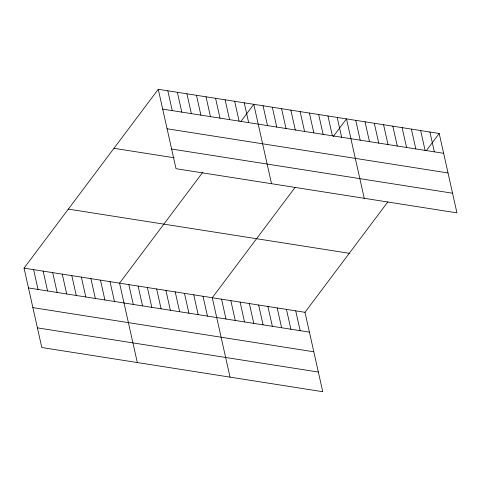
<?xml version="1.0" encoding="UTF-8"?>
<svg xmlns="http://www.w3.org/2000/svg" width="481" height="481" viewBox="0 0 481 481"><rect width="100%" height="100%" fill="white"/><g stroke="black" fill="none" stroke-linecap="round" stroke-linejoin="round"><path stroke-width="0.72" d="M387.86 201.882L304.99 312.307L322.739 391.708L41.799 347.529L24.05 268.127L158.261 89.292L439.201 133.471L456.95 212.873L176.01 168.693L158.261 89.292M202.856 172.174L119.571 283.153L137.319 362.548M240.939 121.428L253.782 104.317L271.531 183.712M295.148 187.307L212.283 297.727L230.032 377.128M333.207 136.598L346.488 118.891L364.237 198.292M426.358 150.583L439.201 133.471M162.692 109.121L443.632 153.295M167.087 128.776L448.027 172.956M171.615 149.032L452.555 193.212M113.973 148.31L174.224 157.786M68.338 209.115L349.284 253.289M24.05 268.127L304.99 312.307M28.481 287.957L309.421 332.13M32.876 307.612L313.816 351.791M37.404 327.868L318.344 372.047M429.93 132.016L434.361 151.84M420.659 130.555L425.09 150.379M411.387 129.1L415.818 148.924M402.116 127.639L406.547 147.463M392.845 126.184L397.276 146.008M383.573 124.723L388.005 144.547M374.302 123.268L378.733 143.091M365.031 121.807L369.462 141.63M355.76 120.352L360.191 140.175M337.217 117.436L341.654 137.259M327.952 115.975L332.383 135.804M318.681 114.52L323.112 134.343M309.409 113.059L313.84 132.888M300.138 111.604L304.569 131.427M290.867 110.143L295.298 129.972M281.595 108.688L286.027 128.511M272.324 107.233L276.755 127.056M263.053 105.772L267.484 125.595M295.719 310.852L300.156 330.675M244.228 102.814L248.659 122.637M286.454 309.391L290.885 329.214M234.674 101.311L239.105 121.134M277.182 307.936L281.613 327.759M225.126 99.807L229.557 119.631M267.911 306.475L272.342 326.298M215.572 98.304L220.003 118.134M258.64 305.02L263.071 324.843M206.018 96.801L210.45 116.63M249.368 303.559L253.8 323.382M196.47 95.304L200.902 115.127M240.097 302.104L244.528 321.927M186.917 93.801L191.348 113.624M230.826 300.643L235.257 320.466M177.363 92.298L181.794 112.121M221.555 299.188L225.986 319.011M167.809 90.795L172.24 110.618M203.012 296.272L207.443 316.095M193.741 294.811L198.172 314.64M184.47 293.356L188.901 313.179M175.198 291.895L179.629 311.724M165.927 290.44L170.358 310.263M156.656 288.979L161.087 308.808M147.384 287.524L151.816 307.347M138.113 286.069L142.544 305.892M128.842 284.608L133.273 304.431M110.017 281.65L114.448 301.473M100.469 280.146L104.9 299.97M90.915 278.643L95.346 298.467M81.361 277.14L85.792 296.969M71.807 275.637L76.245 295.466M62.259 274.14L66.691 293.963M52.706 272.637L57.137 292.46M43.152 271.134L47.583 290.957M33.604 269.631L38.035 289.454"/></g></svg>
